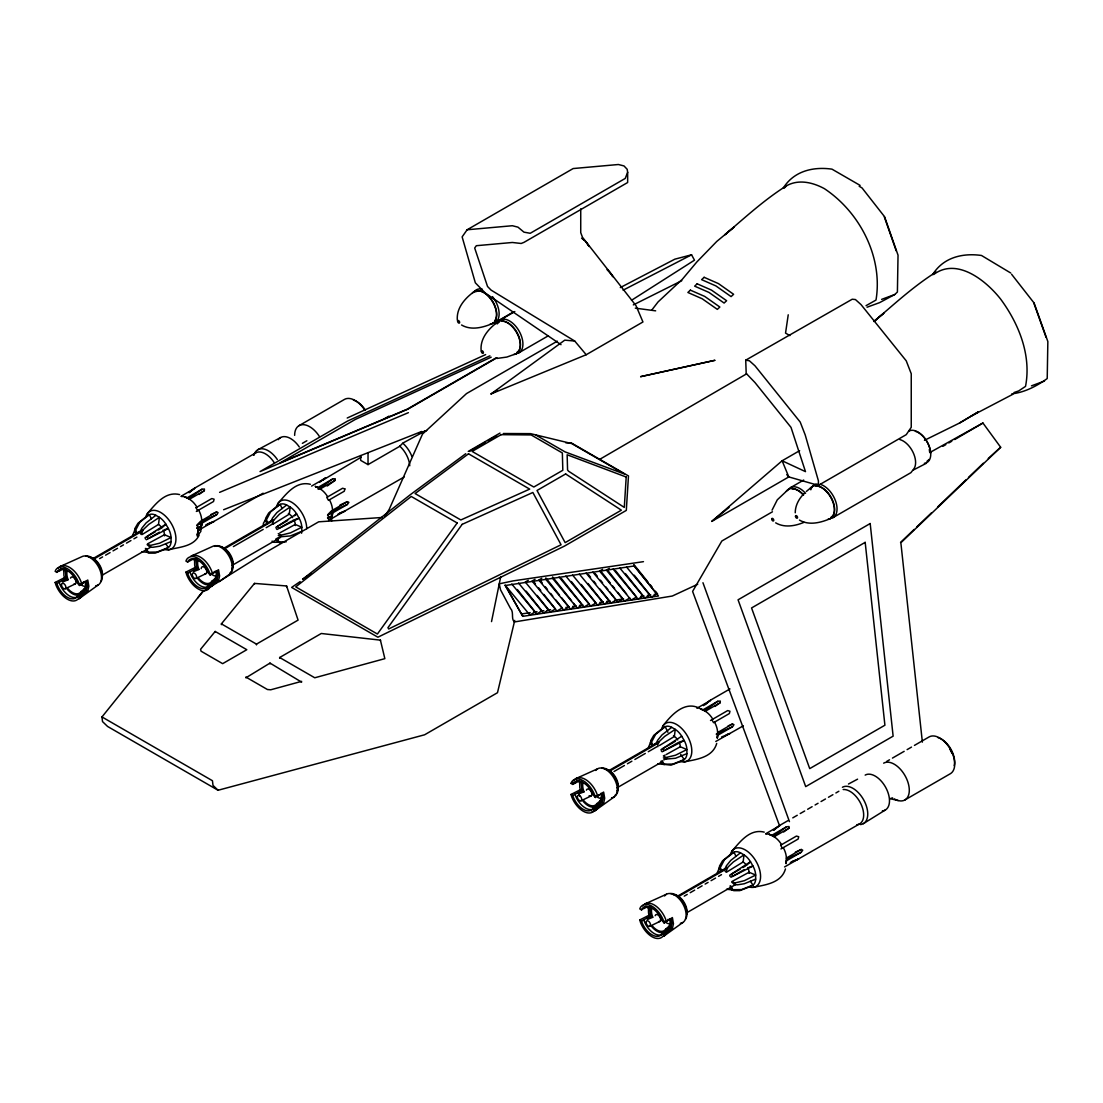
<?xml version="1.0" encoding="UTF-8"?>
<svg xmlns="http://www.w3.org/2000/svg" width="1103" height="1103" viewBox="0 0 1103 1103"><rect width="100%" height="100%" fill="white"/><g stroke="black" fill="none" stroke-linecap="round" stroke-linejoin="round"><path stroke-width="1.5" d="M457.345 320.215C456.215 308.027 465.066 298.141 474.318 291.495M481.129 350.451C479.984 338.263 488.85 328.377 498.087 321.731M818.385 485.375L818.426 480.88L805.218 434.954L800.213 422.077L754.99 365.81L749.378 360.764L745.725 360.171L746.193 373.407L754.99 382.562L791.016 427.385L805.48 471.629L782.124 460.778L711.78 521.388L788.797 476.923L818.385 485.375L906.252 434.651L911.243 427.302L911.243 373.738L906.252 360.86L861.016 304.593L855.418 299.547L852.219 299.23L745.725 360.171M132.553 535.438L135.297 529.137M648.412 747.462L651.156 741.161M717.171 872.956L719.914 866.655M199.064 494.434L204.345 490.656L204.441 489.015L201.918 489.249L187.055 497.839A16.021 9.251 60 0 0 181.43 496.529M327.191 486.023L335.105 480.356L335.215 478.716L332.692 478.964L317.816 487.54A16.021 9.251 60 0 0 315.499 486.561M714.923 706.471L720.204 702.68L720.3 701.039L717.777 701.287L702.914 709.877A16.021 9.251 60 0 0 700.584 708.884M783.681 831.965L788.962 828.174L789.059 826.533L786.549 826.781L771.673 835.371A16.021 9.251 60 0 0 766.047 834.047M795.249 512.785C795.235 505.257 799.137 498.418 804.404 493.248M201.311 526.407L196.734 528.227L201.477 526.103L201.752 520.519A16.021 9.251 60 0 0 198.664 510.096M201.477 526.103L201.752 523.318L216.629 514.729L218.104 512.661L216.629 511.944L210.714 514.618M332.086 516.107L327.494 517.927L332.237 515.804L332.527 510.234A16.021 9.251 60 0 0 329.425 499.797M332.237 515.804L332.527 513.019L347.404 504.429L348.879 502.375L347.404 501.644L340.014 504.995M714.523 722.134A16.021 9.251 60 0 1 717.612 732.557L717.322 738.141L717.612 735.343L732.489 726.767L733.964 724.699L732.489 723.968L728.049 725.981M783.282 847.628A16.021 9.251 60 0 1 786.384 858.051L786.094 863.635L786.384 860.836L801.247 852.261L802.722 850.192L801.247 849.462L795.332 852.136M63.767 569.176L63.919 575.573L64.539 577.669L66.083 578.551L56.915 583.446L55.15 582.425L64.539 577.669M65.298 569.217L66.083 578.551M65.877 569.741L65.877 576.097L66.718 578.923L68.179 579.764L63.712 581.557L62.595 580.923L66.718 578.923M171.048 541.601L159.645 546.219L152.821 547.295L150.008 547.06L150.008 545.516L147.512 543.876L164.471 534.734L171.048 537.519L171.048 541.601A14.491 8.369 60 0 1 168.359 547.529L165.864 548.977A14.491 8.369 60 0 1 164.444 549.418M158.515 524.435L142.122 534.541L141.956 531.563L143.652 529.302L148.781 524.38L159.383 517.335A14.491 8.369 60 0 1 165.864 524.173L161.824 527.923A7.39 4.274 60 0 0 158.515 524.435L159.383 517.335L155.854 515.294A14.491 8.369 60 0 0 149.374 514.66L146.878 516.107A14.491 8.369 60 0 0 145.789 517.1A21.702 12.533 60 0 1 171.461 523.828A21.702 12.533 60 0 1 164.581 549.487M194.542 558.876L194.679 565.274L195.314 567.369L196.844 568.266L187.675 573.146L185.924 572.126L195.314 567.369M196.072 558.931L196.844 568.266M196.651 559.442L196.651 565.798L197.492 568.624L198.954 569.479L194.486 571.271L193.37 570.623L197.492 568.624M263.245 525.855L263.424 523.236L266.071 518.837M276.563 506.815A14.491 8.369 60 0 1 277.653 505.808L280.148 504.361A14.491 8.369 60 0 1 286.628 505.009L290.158 507.049A14.491 8.369 60 0 1 296.624 513.874L299.134 518.203A14.491 8.369 60 0 1 301.808 527.234L301.808 531.315L290.406 535.92L280.782 536.761L280.782 535.217L278.273 533.576M331.631 521.085L331.631 510.717L328.06 514.343L328.708 520.464M579.626 781.2L579.778 787.597L580.399 789.693L581.929 790.589L572.774 795.47L571.009 794.45L580.399 789.693M581.157 781.255L581.929 790.589M581.736 781.765L581.736 788.121L582.577 790.961L584.038 791.802L579.571 793.595L578.455 792.947L582.577 790.961M661.648 729.138A14.491 8.369 60 0 1 662.738 728.132L665.233 726.684A14.491 8.369 60 0 1 671.713 727.332L675.243 729.373A14.491 8.369 60 0 1 681.723 736.211L684.218 740.54A14.491 8.369 60 0 1 686.893 749.557L686.893 753.639L675.505 758.257L665.867 759.098L665.867 757.54L663.372 755.9L664.999 755.169M648.385 906.694L648.536 913.091L649.157 915.187L650.701 916.083L641.532 920.964L639.768 919.943L649.157 915.187M649.915 906.749L650.701 916.083M650.494 907.259L650.494 913.615L651.335 916.455L652.797 917.296L648.33 919.089L647.213 918.441L651.335 916.455M755.665 879.132L744.263 883.751L737.438 884.827L734.626 884.592L734.626 883.034L732.13 881.394L749.089 872.252L755.665 875.051L755.665 879.132A14.491 8.369 60 0 1 752.977 885.061L750.481 886.495A14.491 8.369 60 0 1 749.061 886.936M743.146 861.953L726.739 872.073L726.574 869.081L728.27 866.82L733.398 861.912L744.001 854.866A14.491 8.369 60 0 1 750.481 861.705L746.441 865.441A7.39 4.274 60 0 0 743.146 861.953L744.001 854.866L740.471 852.826A14.491 8.369 60 0 0 733.991 852.178L731.496 853.625A14.491 8.369 60 0 0 730.42 854.632M136.289 533.962L134.635 530.833L134.952 528.434L137.93 523.305L146.878 516.107M267.064 523.677L265.409 520.533L265.726 518.134L268.705 513.005L277.653 505.808M652.149 746L650.494 742.87L650.811 740.471L653.789 735.343L662.738 728.132M720.907 871.494L719.253 868.364L719.57 865.965L722.548 860.836L731.496 853.625M788.231 314.796L785.543 333.092L789.858 335.588M491.524 621.596L500.721 576.676M201.752 523.318A16.021 9.251 60 0 1 198.664 530.171L197.023 534.858M514.743 620.382L497.481 692.712L424.6 734.791L218.063 790.258L107.584 726.463L102.524 721.596L101.972 716.95L202.635 591.801L263.907 553.444L318.684 521.816L382.3 517.472M142.204 529.923L137.475 533.287L135.586 530.281L139.791 522.229L149.374 514.66L151.401 518.865M268.25 522.987L266.361 519.996L270.566 511.93L280.148 504.361L282.161 508.566M658.064 741.947L653.334 745.311L651.446 742.319L655.651 734.267L665.233 726.684L667.922 732.295M726.822 867.441L722.093 870.805L720.204 867.813L724.409 859.761L733.991 852.178L736.018 856.383M772.059 510.165L777.298 499.811L788.424 489.36M467.12 229.769L573.16 168.552L618.383 164.512L623.995 165.933L627.18 169.297L627.648 172.289L625.236 178.438L530.24 233.284L523.966 232.154L517.955 227.149L512.357 225.729L467.12 229.769L462.129 236.883L475.338 282.809L485.292 293.067L561.027 344.688M145.417 548.398L146.975 552.203L149.208 553.141L155.151 553.127L165.864 548.977M730.034 885.93L731.592 889.735L733.826 890.659L739.768 890.645L750.481 886.495M79.54 585.459L78.782 582.922A18.682 10.782 60 0 0 55.908 569.713L55.15 571.368L56.915 572.388L57.328 571.478A16.366 9.444 60 0 1 77.362 583.046L79.54 585.459L87.771 580.026L88.833 586.162L87.771 591.084L79.54 596.502L78.782 598.171A18.682 10.782 60 0 1 55.908 584.962L55.15 582.425M56.915 572.388L59.548 570.196A16.366 9.444 60 0 1 61.382 568.486M62.885 569.231L63.712 570.513L66.277 569.465M63.712 570.513L63.781 570.361A14.022 8.093 60 0 1 65.367 568.9M87.013 581.764L87.399 585.335L86.241 590.188L77.362 596.406A16.366 9.444 60 0 1 57.328 584.838L56.915 583.446M79.581 595.124L79.995 594.2M85.152 581.267A13.181 7.611 60 0 1 84.228 588.892L80.96 591.718A14.022 8.093 60 0 1 67.407 588.092M86.434 581.598L86.434 587.968L81.856 592.835A15.497 8.948 60 0 1 66.897 588.823M81.76 595.22L81.002 596.888A18.682 10.782 60 0 1 78.906 598.832L98.139 585.017M210.301 575.159L209.556 572.622A18.682 10.782 60 0 0 186.669 559.414L185.924 561.082L187.675 562.089L188.089 561.179A16.366 9.444 60 0 1 208.136 572.747L210.301 575.159L218.546 569.741L219.594 575.876L218.546 580.785L210.301 586.203L209.556 587.871A18.682 10.782 60 0 1 186.669 574.663L185.924 572.126M187.675 562.089L190.323 559.897M193.645 558.931L194.486 560.214L197.037 559.166M194.486 560.214L194.555 560.062A14.022 8.093 60 0 1 196.127 558.601M217.787 571.464L218.16 575.035L217.001 579.902L208.136 586.107A16.366 9.444 60 0 1 188.089 574.539L187.675 573.146M210.356 584.824L210.77 583.901M215.926 570.968A13.181 7.611 60 0 1 214.988 578.592L211.721 581.419A14.022 8.093 60 0 1 198.182 577.793M217.208 571.313L217.208 577.669L212.631 582.536A15.497 8.948 60 0 1 197.658 578.537M211.776 586.589L212.534 584.921M579.158 780.979L572.774 784.426L571.009 783.406L571.768 781.737A18.682 10.782 60 0 1 594.641 794.946L595.399 797.483L603.631 792.064L604.692 798.2L603.631 803.108L595.399 808.54L594.641 810.195A18.682 10.782 60 0 1 571.768 796.986L571.009 794.45M572.774 784.426L573.188 783.502A16.366 9.444 60 0 1 593.221 795.07L595.399 797.483M574.994 783.144L575.408 782.22A16.366 9.444 60 0 1 577.241 780.524M578.744 781.269L579.571 782.551L582.136 781.489M602.872 793.788L603.258 797.372L602.086 802.226L593.221 808.43A16.366 9.444 60 0 1 573.188 796.862L572.774 795.47M601.011 793.291A13.181 7.611 60 0 1 600.087 800.916L596.806 803.742A14.022 8.093 60 0 1 583.266 800.116M595.441 807.148L595.854 806.238M602.293 793.636L602.293 799.992L597.716 804.873A15.497 8.948 60 0 1 582.756 800.861M597.619 807.244L596.861 808.913A18.682 10.782 60 0 1 592.021 811.711M716.716 743.422C712.621 757.692 696.393 759.443 684.15 761.883M664.158 922.977L663.399 920.44A18.682 10.782 60 0 0 640.526 907.231L639.768 908.9L641.532 909.92L641.946 908.996A16.366 9.444 60 0 1 661.979 920.564L664.158 922.977L672.389 917.558L673.45 923.694L672.389 928.602L664.158 934.034L663.399 935.689A18.682 10.782 60 0 1 640.526 922.48L639.768 919.943M641.532 909.92L644.166 907.714A16.366 9.444 60 0 1 646 906.018M647.502 906.763L648.33 908.045L650.894 906.983M648.33 908.045L648.399 907.879A14.022 8.093 60 0 1 649.984 906.418M671.63 919.282L672.017 922.866L670.858 927.72L661.979 933.924A16.366 9.444 60 0 1 641.946 922.356L641.532 920.964M669.769 918.785A13.181 7.611 60 0 1 668.845 926.41L665.578 929.236A14.022 8.093 60 0 1 652.025 925.61M664.199 932.642L664.613 931.732M671.051 919.13L671.051 925.486L666.474 930.367A15.497 8.948 60 0 1 651.515 926.355M666.377 932.738L665.619 934.406A18.682 10.782 60 0 1 663.523 936.364L682.757 922.549M785.474 868.916C781.393 883.186 765.151 884.937 752.908 887.377M384.919 516.025L389.18 509.421L422.504 434.086L466.5 393.592L557.318 341.158M199.119 535.217C193.549 546.867 179.086 547.005 168.29 549.859M643.463 561.661L512.992 580.909L499.245 583.845L500.528 589.802L510.455 608.387C514.26 612.027 510.772 619.169 514.412 621.775M272.055 524.201L272.896 524.242L272.731 521.264L279.555 514.081L290.158 507.049L289.289 514.136A7.39 4.274 60 0 1 292.598 517.624M657.981 746.579L657.815 743.587L659.511 741.326L664.64 736.418L675.243 729.373L674.374 736.459A7.39 4.274 60 0 1 677.683 739.948M189.302 492.6L194.79 488.05L255.731 452.864M322.641 480.26L361.232 457.166M705.148 704.624L710.649 700.088L729.965 688.934M773.92 830.118L779.407 825.582L788.328 820.425M651.639 310.26L658.064 301.932L682.371 279.224L696.779 262.031L716.785 241.419L734.308 226.873L724.864 234.76C744.787 217.732 764.296 199.767 786.522 185.773C798.641 178.989 812.773 182.367 824.341 188.627C859.899 212.203 883.131 257.247 876.003 300.057L866.048 305.669M197.768 597.867L202.635 591.801M215.182 631.44L200.594 649.281L201.049 651.184L222.641 663.661L246.81 649.708L215.182 631.44L215.182 632.226M221.386 623.871L254.503 583.404L286.587 585.969L298.086 620.107L256.475 644.124L221.386 623.871L221.386 624.643M783.158 188.282C793.705 171.103 813.021 166.456 831.965 169.145L860.119 185.401M932.683 274.606C943.23 257.426 962.561 252.78 981.505 255.482L1010.706 272.993M147.333 513.557C155.578 504.181 165.202 490.987 179.61 494.585M278.094 503.258C286.339 493.882 295.976 480.687 310.384 484.286M663.193 725.595C671.493 714.73 685.032 700.212 699.964 708.526M731.951 851.089C740.196 841.699 749.819 828.518 764.227 832.117M784.095 188.213L786.522 185.773M933.621 274.537C956.88 257.096 985.944 280.452 1000.614 299.078C1018.869 323.799 1031.553 355.318 1025.528 386.381L1018.689 390.917L1014.015 392.544M900.531 542.442L914.125 529.44M916.593 527.082L931.428 512.881M937.605 506.98L966.021 479.777M968.489 477.42L983.311 463.232M988.26 458.503L1000.669 447.266L982.938 423.028L930.656 452.078M1000.669 447.266L900.861 542.759L922.37 742.126M155.854 515.294L146.161 522.863L141.818 528.24L140.619 530.777L141.956 531.563M286.628 505.009L276.922 512.564L272.579 517.941L271.379 520.492L272.731 521.264M671.713 727.332L662.021 734.901L657.678 740.265L656.464 742.815L657.815 743.587M740.471 852.826L730.779 860.381L726.436 865.758L725.236 868.309L726.574 869.081M134.635 530.833L135.586 530.281M165.726 543.682L168.359 547.529L157.012 552.051L146.975 552.203M265.409 520.533L266.361 519.996M294.611 515.749L296.624 513.874L275.86 527.386M286.16 541.835L277.749 541.918L275.86 538.912M650.494 742.87L651.446 742.319M686.893 753.639A14.491 8.369 60 0 1 684.218 759.567L672.871 764.076L662.834 764.241L660.945 761.249M719.253 868.364L720.204 867.813M750.343 881.214L752.977 885.061L741.63 889.57L731.592 889.735M867.041 307.213L879.601 302.636L894.671 294.556L897.401 292.047L898.035 255.179L884.509 216.546M1011.823 393.84C1024.549 392.475 1036.999 385.967 1047.216 378.55L1047.85 341.544L1034.049 302.884M873.81 321.511L883.834 313.197L874.389 321.097C894.312 304.056 913.822 286.091 936.047 272.096M806.334 491.469L812.208 486.588M711.78 521.388L729.097 507.38M188.875 492.558L194.79 488.05M319.649 482.273L325.564 477.751M703.438 705.617L710.649 700.088M773.493 830.09L779.407 825.582M145.417 538.857L145.1 537.685L165.864 524.173L168.359 528.502A14.491 8.369 60 0 1 171.048 537.519L159.645 543.186L150.008 545.516M660.945 749.709L681.723 736.211M730.034 876.389L729.717 875.203L750.481 861.705L752.977 866.034A14.491 8.369 60 0 1 755.665 875.051L744.263 880.718L734.626 883.034M146.285 539.739L168.359 528.502L164.416 529.716M295.177 519.416L299.134 518.203L277.046 529.44L276.191 528.571M665.867 757.54L675.505 755.224L686.893 749.557L680.33 746.759A7.39 4.274 60 0 0 678.952 742.154L684.218 740.54L662.131 751.763L661.276 750.895M730.903 877.257L752.977 866.034L749.034 867.248M586.217 354.725L491.028 393.936L564.764 340.151L574.718 341.034L586.217 354.725L642.952 321.966L636.004 305.655L582.494 237.297L580.729 232.664L580.729 208.881M272.896 524.242L289.289 514.136L288.393 513.474M219.29 581.626L228.9 574.718A16.338 9.431 60 0 0 228.9 555.857A16.338 9.431 60 0 0 212.576 546.44L190.998 556.174A18.682 10.782 60 0 1 211.776 571.34L212.534 573.877M594.765 810.87L613.999 797.055M188.737 498.708L201.918 489.249M318.188 489.36L332.692 478.964M704.596 710.746L717.777 701.287M773.355 836.239L786.549 826.781M982.938 423.028L954.743 439.532M465.742 453.719L410.523 494.544L302.594 579.296L311.087 573.505M300.168 581.598L291.633 587.416L377.888 637.217L564.46 546.095L626.311 510.399L628.476 475.944L570.968 442.744L565.853 442.854M270.704 521.154L272.979 519.623M926.313 463.315L913.339 470.002M659.429 745.531L674.374 736.459L673.478 735.811M631.509 300.292L694.476 260.184L691.567 254.807L674.857 259.164L620.3 287.58M223.619 509.724L421.663 431.494M863.401 823.624L885.309 810.016M959.513 423.042L977.975 412.095L959.513 423.042L924.452 440.318M155.551 531.591L146.671 536.775M158.198 530.047L160.831 528.489M287.649 520.519L277.446 526.476M667.467 745.959L675.367 741.299M740.182 869.123L731.289 874.293M742.815 867.565L745.449 866.02M299.037 425.648L344.467 399.41A21.233 12.257 60 0 1 364.996 410.495M181.057 496.24L194.445 488.519M187.055 497.839L184.491 496.695L189.468 499.232L204.345 490.656M495.233 322.476L512.854 312.301M500.155 320.035L514.825 311.556M142.025 530.281L92.831 558.683L93.658 559.166L142.866 530.764M99.628 558.628L102.607 556.905M105.585 555.181L110.066 552.603M113.044 550.88L117.525 548.301M120.503 546.578L123.481 544.854M126.459 543.131L130.94 540.553M133.918 538.829L136.896 537.106M302.387 443.337L306.855 440.759M196.072 507.642L211.817 498.556L214.106 499.204L213.527 501.507L196.348 511.434M149.084 538.112L159.439 532.211M102.565 574.98L150.835 547.102M201.752 520.519L216.629 511.944M384.506 418.713L388.987 416.134M495.798 358.061L407.255 409.172L280.121 462.846L355.304 419.443L491.193 357.179M496.943 357.758L407.876 409.172L260.032 471.588L347.459 421.112L489.897 355.842M198.664 530.171L263.162 493.193M519.017 352.712L548.37 335.767M311.597 486.078L325.206 478.219M317.816 487.54L315.265 486.395L320.242 488.946L335.105 480.356M360.681 455.58L360.681 460.378L368.03 464.611L399.837 446.246L402.733 443.158L425.11 430.997M272.799 519.982L223.592 548.384L224.433 548.867L273.627 520.464M491.028 393.936L496.957 390.517M233.381 546.605L263.19 529.399M266.181 527.675L273.627 523.374M279.859 527.813L291.537 521.154M292.874 520.409L293.867 519.83A7.39 4.274 60 0 1 295.232 524.435L295.356 525.538M231.864 565.522L280.148 537.657M332.527 510.234L347.404 501.644M404.332 476.882L329.425 519.871A16.021 9.251 60 0 0 332.527 513.019M468.251 451.417L500.017 433.079M469.423 451.458L485.168 442.372M488.036 440.717L496.612 435.768M746.579 373.848L599.729 459.344M245.845 677.835L270.001 663.096L301.629 682.137M279.666 657.512L321.276 633.494L380.411 640.14L384.85 658.656L314.755 677.78L279.666 657.512L279.666 658.298M528.282 580.316L525.29 582.039L550.149 612.027L555.485 608.953L543.889 594.434M535.038 579.323L532.046 581.047L556.905 611.034L562.227 607.96L555.912 600.032M541.78 578.317L538.802 580.04L563.661 610.028L568.983 606.953L561.62 597.716M799.634 450.672L782.124 460.778L788.797 476.923L786.784 474.593M602.569 569.355L599.591 571.078L624.45 601.066L629.772 597.991M609.325 568.362L606.347 570.086L631.206 600.073L636.528 596.999L615.474 570.596M790.493 487.664L803.701 480.039M772.458 511.778L721.845 541.008L692.601 591.415L779.628 825.968M833.137 517.555L910.926 472.649L913.932 468.761A17.607 10.161 60 0 0 913.036 452.299A17.607 10.161 60 0 0 899.938 439.601M696.917 708.278L710.304 700.543M571.009 783.406L573.229 782.124M702.914 709.877L700.35 708.733L705.327 711.27L720.204 702.68M657.884 742.319L608.691 770.721L609.518 771.204L658.725 742.788M613.999 771.521L624.436 765.496M627.414 763.772L631.881 761.194M634.859 759.471L645.296 753.446M648.288 751.722L657.223 746.552M710.497 720.507L727.677 710.58L729.965 711.242L729.386 713.544L713.558 722.686L711.849 719.721M662.531 748.799L666.226 746.662M664.944 750.137L677.959 742.733M616.949 787.859L662.31 761.677M717.612 732.557L732.489 723.968M715.778 741.464L743.339 725.815M886.591 761.484L889.514 759.788M892.451 758.092L904.17 751.322M907.107 749.626L911.505 747.089M914.428 745.407L929.084 736.942A21.233 12.257 60 0 1 950.331 749.199A21.233 12.257 60 0 1 950.331 773.727L904.901 799.951M792.781 817.861L797.248 815.282M800.213 813.559L804.68 810.995M807.644 809.271L812.111 806.693M815.089 804.983L818.054 803.274M821.032 801.55L825.485 798.972M828.463 797.262L832.917 794.684M835.895 792.974L838.859 791.251M765.675 833.771L779.063 826.037M771.673 835.371L769.108 834.226L774.085 836.763L788.962 828.174M726.643 867.813L677.449 896.215L678.276 896.698L727.484 868.282M684.246 896.146L687.224 894.423M690.202 892.713L694.683 890.121M697.661 888.398L702.142 885.819M705.12 884.096L708.098 882.372M711.077 880.663L715.557 878.071M718.536 876.347L721.514 874.638M733.702 875.63L744.056 869.729M780.965 848.952L798.145 839.038L798.724 836.736L796.435 836.074L780.621 845.215L782.33 848.166M687.183 912.512L735.453 884.634M786.384 858.051L801.247 849.462M784.55 866.958L859.664 823.844M942.844 446.343L945.822 444.633M948.801 442.937L951.765 441.228M257.799 449.734L280.548 437.574M848.483 784.026L857.582 779.159M680.33 746.759L666.253 754.535M1012.885 394.267L971.398 415.969M59.135 571.106L63.298 568.941M189.895 560.807L194.073 558.656M643.752 908.638L647.916 906.473M623.098 290.186L691.567 254.807M279.914 532.846L295.232 524.435L301.808 527.234L290.406 532.887L280.782 535.217M633.315 304.911L681.792 280.672M663.716 759.939L667.412 758.147M65.229 588.754L75.211 583.942M195.989 578.455L205.971 573.643M581.074 800.778L591.056 795.966M649.846 926.272L659.828 921.46M697.716 584.245L672.306 596.034L514.26 621.968M214.106 521.512L205.709 524.987M344.867 511.213L338.014 514.081M729.965 733.536L721.569 737.011M798.724 859.03L790.327 862.505M347.211 418.023L485.651 354.587M627.648 172.289L627.648 182.519L523.966 242.37L521.154 243.473L512.357 242.481L476.317 245.707L474.69 248.023L487.526 286.477L491.056 290.089L574.718 341.034M201.849 521.429L216.629 514.729M196.775 525.442L201.477 523.318M331.134 511.792L347.404 504.429M327.536 515.142L332.237 513.019M716.219 734.129L732.489 726.767M786.467 858.947L801.247 852.261M60.224 566.473L81.801 556.725A16.338 9.431 60 0 1 99.132 568.045A16.338 9.431 60 0 1 95.74 585.762M576.083 778.511L597.661 768.763M644.841 904.005L666.419 894.257M219.607 492.365L408.386 412.674M207.419 523.994L213.527 521.581M339.724 513.088L344.301 511.282M328.846 517.707L331.906 516.494M726.339 734.819L729.386 733.605M792.037 861.526L798.145 859.099M277.046 538.236L278.632 537.616M492.738 323.4C483.059 327.563 471.271 330.721 461.564 324.999M516.507 353.636L506.829 357.069L496.86 358.461M881.642 299.368L894.671 294.556M1031.457 385.857L1044.486 381.045M803.99 522.326C795.111 526.076 784.412 527.979 775.671 522.85M830.628 518.493C820.963 522.643 809.175 525.8 799.454 520.078M418.74 433.314L426.696 430.556M680.303 761.442A14.491 8.369 60 0 0 681.723 761.015L684.218 759.567L680.716 754.438M890.659 798.462L892.603 797.855M301.629 681.351L270.745 689.789L267.436 689.513L245.845 677.049M681.723 761.015L671.01 765.151L662.834 764.241M522.781 616.329L658.505 596.006L634.156 565.977L505.188 585.528L522.781 616.329L505.601 585.61M521.719 613.93L530.198 612.675M533.604 612.179L536.996 611.682M540.387 611.172L543.793 610.676M547.185 610.18L550.576 609.669M565.867 607.422L569.258 606.912M572.65 606.416L576.056 605.919M579.447 605.409L582.839 604.913M599.825 602.403L603.217 601.907M606.622 601.411L610.014 600.901M615.116 600.156L623.595 598.901M640.581 596.392L643.973 595.896M647.378 595.399L650.77 594.889M654.162 594.393L657.567 593.897L655.43 591.249M503.313 433.52L530.543 433.644L571.781 443.599L624.615 474.097L564.998 451.858L535.41 434.789M279.555 542.193L274.426 542.29L272.055 541.132M148.781 552.493L141.956 551.707M664.64 764.517L657.815 763.745M733.398 890.011L726.574 889.239M635.314 308.151L655.651 310.839M890.024 798.627L898.159 800.557M277.749 541.918L279.983 542.841M278.273 535.506L280.782 536.761M663.372 757.844L665.867 759.098M150.008 547.06L147.126 544.62M734.626 884.592L731.744 882.152M859.196 186.283L862.022 187.91L884.013 216.009L896.229 250.864M214.906 578.675L216.367 579.53M217.001 579.902L218.546 580.785M599.991 801.012L601.452 801.853M602.086 802.226L603.631 803.108M211.79 581.267L212.907 581.901M596.888 803.591L598.005 804.239M208.55 585.183L210.301 586.203M593.635 807.52L595.399 808.54M84.131 588.974L85.593 589.829M86.241 590.188L87.771 591.084M668.749 926.506L670.21 927.347M670.858 927.72L672.389 928.602M81.029 591.553L82.146 592.201M665.647 929.084L666.764 929.732M77.775 595.482L79.54 596.502M662.393 933.014L664.158 934.034M101.972 716.95L212.452 780.731L213.003 785.377L218.063 790.258M725.071 871.108L725.898 872.032M140.453 533.576L141.281 534.5M626.614 567.094L651.459 597.081L656.795 594.007L633.632 564.97M619.858 568.086L644.703 598.074L650.039 595L634.239 575.201M613.103 569.079L637.961 599.081L643.283 595.992L625.387 573.56M592.835 572.071L617.694 602.059L623.016 598.984L617.763 592.394M586.079 573.064L610.938 603.065L616.274 599.977L609.945 592.063M579.323 574.07L604.182 604.058L609.518 600.983L600.032 589.099M572.567 575.063L597.426 605.051L602.762 601.976L588.023 583.501M565.825 576.056L590.67 606.043L596.006 602.969L581.267 584.493M559.069 577.062L583.914 607.05L589.25 603.961L571.354 581.529M552.313 578.055L577.172 608.043L582.494 604.968L561.441 578.565M545.558 579.047L570.416 609.035L575.738 605.961L573.643 603.327M518.534 583.032L543.393 613.02L548.729 609.945L537.147 595.427M511.778 584.025L536.637 614.013L541.973 610.938L526.172 591.139M505.036 585.031L529.881 615.019L535.217 611.944L517.321 589.498M634.156 564.888L647.985 582.026M650.122 584.659L652.245 587.306M607.67 570.279L626.614 594.034M600.914 571.271L610.386 583.142M612.496 585.79L614.605 588.423M595.206 573.588L597.316 576.221M600.473 580.178L602.583 582.825M605.74 586.782L607.85 589.429M588.451 574.58L590.56 577.227M593.717 581.184L595.827 583.818M552.575 576.924L571.533 600.68M545.82 577.917L559.511 595.082M540.125 580.233L542.221 582.88M545.378 586.837L547.488 589.471M550.645 593.428L552.755 596.075M533.369 581.226L535.465 583.873M538.636 587.83L540.732 590.477M1011.589 274.261L1033.58 302.36L1046.03 337.242M662.834 748.896L663.785 750.536M731.592 874.389L732.544 876.03M277.749 526.572L278.701 528.213M146.975 536.858L147.926 538.512M730.903 886.054L732.544 889.183M662.131 760.56L663.785 763.69M277.598 539.27L278.701 541.366M146.285 548.536L147.926 551.665M584.038 791.802L583.942 791.609A13.181 7.611 60 0 1 583.018 782.896M198.954 569.479L198.857 569.272A13.181 7.611 60 0 1 197.92 560.572M197.713 510.648L196.003 507.683L196.954 507.132A16.021 9.251 60 0 0 189.468 499.232M702.956 582.729L789.458 821.638M666.377 921.694L665.619 919.157A18.682 10.782 60 0 0 642.746 905.949M647.213 918.441L647.502 919.406M643.752 919.681L644.166 921.074A16.366 9.444 60 0 0 662.365 934.351M597.619 796.201L596.861 793.664A18.682 10.782 60 0 0 573.987 780.455M578.455 792.947L578.744 793.912A15.497 8.948 60 0 0 579.833 796.352M574.994 794.188L575.408 795.58A16.366 9.444 60 0 0 593.607 808.857M193.37 570.623L193.645 571.588M189.895 571.864L190.323 573.257A16.366 9.444 60 0 0 208.508 586.52M81.76 584.163L81.002 581.626A18.682 10.782 60 0 0 58.128 568.417M62.595 580.923L62.885 581.888M59.135 582.15L59.548 583.556A16.366 9.444 60 0 0 77.748 596.82M749.199 873.369L749.089 872.252A7.39 4.274 60 0 0 747.724 867.647M164.581 535.837L164.471 534.734A7.39 4.274 60 0 0 163.106 530.129M380.411 640.14L380.411 640.912M368.03 453.347L368.03 464.611M286.587 585.969L286.587 586.741M270.001 663.096L270.001 663.882M256.475 644.124L256.475 644.91M254.503 583.404L254.503 584.19M213.003 573.312A7.156 4.136 60 0 1 210.728 573.519M214.313 571.451A7.156 4.136 60 0 1 213.803 572.567M201.601 567.245A3.929 2.275 60 0 1 206.22 569.562A3.929 2.275 60 0 1 204.731 573.753M201.229 568.638A3.929 2.275 60 0 1 201.325 567.852M221.634 547.047A13.002 7.514 60 0 1 231.313 556.436A13.002 7.514 60 0 1 231.975 568.596M214.589 546.399A15.359 8.865 60 0 1 229.948 555.264A15.359 8.865 60 0 1 229.948 572.995M216.822 576.124A11.912 6.88 60 0 1 212.617 574.994M301.808 531.315A14.491 8.369 60 0 1 301.574 533.218M276.563 506.649A21.702 12.533 60 0 1 293.384 503.382A21.702 12.533 60 0 1 306.731 528.654M320.242 488.946A16.021 9.251 60 0 1 327.715 496.846M399.7 446.108A19.316 11.154 60 0 1 409.764 465.783M402.898 443.282A20.998 12.119 60 0 1 411.915 456.477M83.538 581.75A7.156 4.136 60 0 1 81.181 583.928M70.551 578.151A3.929 2.275 60 0 1 75.211 579.392A3.929 2.275 60 0 1 73.956 584.052M88.654 557.125A13.002 7.514 60 0 1 98.843 563.785A13.002 7.514 60 0 1 102.138 576.855M86.075 555.995A15.359 8.865 60 0 1 99.173 565.563A15.359 8.865 60 0 1 100.897 581.695M68.083 579.571A13.181 7.611 60 0 1 67.159 570.871M84.021 586.231A11.912 6.88 60 0 1 79.664 583.708M253.566 454.877A19.316 11.154 60 0 1 274.178 462.584M253.952 455.208A20.998 12.119 60 0 1 277.336 459.537M278.273 439.67A20.157 11.637 60 0 1 299.299 446.977M294.639 435.368A21.233 12.257 60 0 1 303.463 424.669A21.233 12.257 60 0 1 319.567 436.719M353.415 400.127A18.654 10.768 60 0 1 365.314 410.04M472.236 293.426A18.42 10.63 60 0 1 492.738 302.139A18.42 10.63 60 0 1 490.035 324.241M475.517 291.826A17.538 10.134 60 0 1 491.841 300.016A17.538 10.134 60 0 1 495.026 320.38M474.249 291.757A18.861 10.892 60 0 1 482.356 289.262M492.476 296.652A18.861 10.892 60 0 1 492.476 323.317M583.363 239.351A18.117 10.465 60 0 1 589.099 246.493A17.014 9.817 60 0 0 586.575 242.881M581.598 238.193A17.014 9.817 60 0 1 583.666 239.806M496.019 323.662A18.42 10.63 60 0 1 516.507 332.375A18.42 10.63 60 0 1 513.819 354.477M498.032 321.993A18.861 10.892 60 0 1 519.017 330.928A18.861 10.892 60 0 1 516.259 353.553M497.315 323.882A17.538 10.134 60 0 1 499.287 322.062M501.865 321.263A17.538 10.134 60 0 1 517.9 334.209A17.538 10.134 60 0 1 516.838 352.436M607.146 269.587A18.117 10.465 60 0 1 612.882 276.729A17.014 9.817 60 0 0 607.45 270.042M601.935 768.033A15.359 8.865 60 0 1 615.97 779.366A15.359 8.865 60 0 1 615.033 795.318M595.827 770.459A16.338 9.431 60 0 1 613.999 778.194A16.338 9.431 60 0 1 611.6 797.786M604.499 769.163A13.002 7.514 60 0 1 615.612 777.257A13.002 7.514 60 0 1 617.073 790.92M586.41 790.189A3.929 2.275 60 0 1 589.581 789.679A3.929 2.275 60 0 1 591.87 794.45A3.929 2.275 60 0 1 589.099 795.773M601.907 798.462A11.912 6.88 60 0 1 597.702 797.331M598.888 794.891A7.156 4.136 60 0 1 595.813 795.842M717.612 735.343A16.021 9.251 60 0 1 717.308 737.852M661.662 728.973A21.702 12.533 60 0 1 687.321 735.853A21.702 12.533 60 0 1 680.441 761.525M705.327 711.27A16.021 9.251 60 0 1 712.814 719.17M670.693 893.527A15.359 8.865 60 0 1 683.791 903.081A15.359 8.865 60 0 1 685.514 919.213M664.585 895.953A16.338 9.431 60 0 1 682.757 903.688A16.338 9.431 60 0 1 680.358 923.28M673.271 894.657A13.002 7.514 60 0 1 683.46 901.316A13.002 7.514 60 0 1 686.755 914.387M655.168 915.683A3.929 2.275 60 0 1 659.828 916.924A3.929 2.275 60 0 1 658.574 921.57M652.7 917.103A13.181 7.611 60 0 1 651.776 908.389M668.639 923.749A11.912 6.88 60 0 1 664.282 921.226M668.156 919.268A7.156 4.136 60 0 1 665.798 921.46M843.175 789.527A19.316 11.154 60 0 1 861.843 806.059A19.316 11.154 60 0 1 856.838 824.727M786.384 860.836A16.021 9.251 60 0 1 786.067 863.346M730.42 854.467A21.702 12.533 60 0 1 756.079 861.346A21.702 12.533 60 0 1 749.199 887.019M774.085 836.763A16.021 9.251 60 0 1 781.572 844.664M842.416 787.266A20.998 12.119 60 0 1 864.683 801.812A20.998 12.119 60 0 1 860.326 824.575M865.166 775.106A20.157 11.637 60 0 1 886.55 789.072A20.157 11.637 60 0 1 882.359 810.926M883.655 763.166A21.233 12.257 60 0 1 908.155 782.937A21.233 12.257 60 0 1 894.285 798.903M938.033 737.645A18.654 10.768 60 0 1 954.192 765.634M950 749.392A17.096 9.872 60 0 1 951.917 753.39M810.14 488.505A18.42 10.63 60 0 1 830.628 497.219A18.42 10.63 60 0 1 827.939 519.32M810.815 489.787A18.861 10.892 60 0 1 817.033 484.024M820.246 484.341A18.861 10.892 60 0 1 836.033 502.444A18.861 10.892 60 0 1 830.366 518.41M815.972 486.106A17.538 10.134 60 0 1 832.02 499.052A17.538 10.134 60 0 1 830.959 517.293M908.886 431.121A18.117 10.465 60 0 1 928.106 443.668A18.117 10.465 60 0 1 924.355 463.315M915.338 431.301A17.014 9.817 60 0 1 930.477 453.457M928.864 459.482A17.014 9.817 60 0 1 926.961 461.247M929.277 449.597A16.159 9.334 60 0 1 929.622 452.065M786.356 491.276A18.42 10.63 60 0 1 803.149 494.861M788.369 489.622A18.861 10.892 60 0 1 805.562 493.289M792.202 488.891A17.538 10.134 60 0 1 803.646 494.93M626.201 477.02L624.298 507.421L568.486 471.16L567.562 469.961L567.149 454.781L626.201 477.02M197.947 530.764L197.285 536.141L200.856 531.384L200.856 521.016L197.285 524.628L197.947 530.764M344.867 488.905L344.301 491.207L328.473 500.348L326.764 497.384L342.592 488.257L344.867 488.905M457.18 522.974L377.405 634.032L295.728 586.879L411.267 496.474L457.18 522.974M462.157 524.352L387.953 627.676L388.656 628.986L561.069 544.772L532.859 492.476L462.157 524.352M690.381 290.144L687.872 292.474L702.184 298.761L717.336 309.378L719.845 307.034L704.693 296.417L690.381 290.144M697.165 283.816L694.656 286.16L708.967 292.433L724.106 303.049L726.615 300.719L711.476 290.103L697.165 283.816M704.128 277.308L701.618 279.652L715.93 285.939L731.082 296.597L733.605 294.294L718.439 283.595L704.128 277.308M468.513 453.802L415.073 493.551L460.833 519.968L529.688 489.112L468.513 453.802M501.134 434.665L472.125 451.417L533.811 487.03L562.82 470.278L562.351 452.961L531.136 434.94L501.134 434.665M565.646 473.959L537.023 490.477L565.15 542.635L621.361 510.179L565.646 473.959M870.184 523.539L738.059 599.811L805.7 786.618L893.127 736.156L870.184 523.539M865.179 542.359L751.557 607.96L809.726 768.612L884.909 725.209L865.179 542.359M714.785 360.336L640.664 376.647L714.785 360.336M192.239 574.498A3.102 1.792 60 0 0 195.534 578.592A3.102 1.792 60 0 0 195.534 574.194A3.102 1.792 60 0 0 192.239 574.498M61.478 584.797A3.102 1.792 60 0 0 64.774 588.892A3.102 1.792 60 0 0 64.774 584.493A3.102 1.792 60 0 0 61.478 584.797M457.607 321.235A1.448 0.827 60 0 0 459.138 323.138A1.448 0.827 60 0 0 459.138 321.111A1.448 0.827 60 0 0 457.607 321.235M481.377 351.471A1.448 0.827 60 0 0 482.907 353.374A1.448 0.827 60 0 0 482.907 351.347A1.448 0.827 60 0 0 481.377 351.471M577.338 796.821A3.102 1.792 60 0 0 580.619 800.916A3.102 1.792 60 0 0 580.619 796.531A3.102 1.792 60 0 0 577.338 796.821M646.096 922.315A3.102 1.792 60 0 0 649.391 926.41A3.102 1.792 60 0 0 649.391 922.025A3.102 1.792 60 0 0 646.096 922.315M795.497 516.328A1.448 0.827 60 0 0 797.028 518.231A1.448 0.827 60 0 0 797.028 516.19A1.448 0.827 60 0 0 795.497 516.328M771.714 519.099A1.448 0.827 60 0 0 773.244 521.002A1.448 0.827 60 0 0 773.244 518.961A1.448 0.827 60 0 0 771.714 519.099"/></g></svg>
